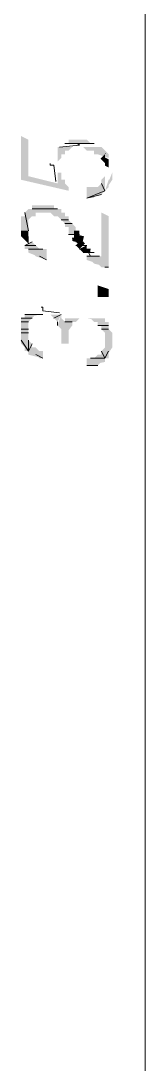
# Model space of a CAD drawing. Header units: millimetres. Extents: x 182 to 575, y -105 to 95.
# Drawn here: x 281.632 to 281.794, y 74.274 to 75.638 of the extents above; entities that cross this region are included whole.
import ezdxf

# ---------------------------------------------------------------- set-up
doc = ezdxf.new("R2010")
doc.units = ezdxf.units.MM
doc.header["$MEASUREMENT"] = 0
doc.layers.add('PDF_Geometry', color=7, linetype='Continuous')
doc.layers.add('PDF_Solid Fills', color=7, linetype='Continuous')

msp = doc.modelspace()

# ---------------------------------------------------------------- hatches: boundary and pattern name
at = {"layer": 'PDF_Solid Fills', "transparency": 33554559}
h = msp.add_hatch(color=256, dxfattribs=at)
h.paths.add_polyline_path([(281.7278215504683, 75.4681484176115), (281.7278215504683, 75.4633883382464), (281.7325848838016, 75.4633883382464), (281.74686840232, 75.4586250049131), (281.74686840232, 75.4633883382464), (281.7421082965, 75.4681484176115), (281.7373449896216, 75.47291175094483), (281.7135348044366, 75.47291175094483), (281.7182981377698, 75.4681484176115)])
h.paths.add_polyline_path([(281.699251285918, 75.47291175094483), (281.6802012065529, 75.47291175094483), (281.6802012065529, 75.45386167157977), (281.6849645398862, 75.4586250049131), (281.6849645398862, 75.4633883382464), (281.6897278732196, 75.4633883382464), (281.6897278732196, 75.4681484176115), (281.6944879525846, 75.4681484176115)])
h.paths.add_polyline_path([(281.6849645398862, 75.43957815306123), (281.6802012065529, 75.43957815306123), (281.6802012065529, 75.42529140702948), (281.6421075293042, 75.43481484618292), (281.6421075293042, 75.4824351900983), (281.6325841166058, 75.48719526946334), (281.6325841166058, 75.43005474036283), (281.6944879525846, 75.41576799433108), (281.6944879525846, 75.4205313276644), (281.6897278732196, 75.42529140702948), (281.6897278732196, 75.43005474036283), (281.6849645398862, 75.43005474036283)])
for points in [[(281.7182981377698, 75.4824351900983), (281.6944879525846, 75.4824351900983), (281.6944879525846, 75.47767185676494), (281.7230614711032, 75.47767185676494)], [(281.6849645398862, 75.37767431708241), (281.6897278732196, 75.37291098374908), (281.6897278732196, 75.36814765041572), (281.6944879525846, 75.36814765041572), (281.6944879525846, 75.35862423771732), (281.7087747250714, 75.35862423771732), (281.704011391738, 75.36338757105068), (281.704011391738, 75.36814765041572), (281.699251285918, 75.37291098374908), (281.6944879525846, 75.37767431708241), (281.6944879525846, 75.38243439644748), (281.6897278732196, 75.38243439644748), (281.6897278732196, 75.38719772978081), (281.6849645398862, 75.38719772978081), (281.6849645398862, 75.39195783560092), (281.6754411271878, 75.39195783560092), (281.6754411271878, 75.39672114247924), (281.6468708626376, 75.39672114247924), (281.6468708626376, 75.39195783560092), (281.6421075293042, 75.39195783560092), (281.6373441959709, 75.38719772978081), (281.6373441959709, 75.38243439644748), (281.6325841166058, 75.38243439644748), (281.6325841166058, 75.36338757105068), (281.6421075293042, 75.36338757105068), (281.6421075293042, 75.37767431708241), (281.6468708626376, 75.38243439644748), (281.6516309420026, 75.38243439644748), (281.6516309420026, 75.38719772978081), (281.6706777938545, 75.38719772978081), (281.6754411271878, 75.38243439644748), (281.6802012065529, 75.38243439644748)], [(281.7254431146072, 75.32290898309327), (281.7278215504683, 75.32053053401361), (281.7341719471309, 75.31894240342183), (281.7373449896216, 75.3157672271353), (281.74686840232, 75.3157672271353), (281.74686840232, 75.38243439644748), (281.7373449896216, 75.38719772978081), (281.7373449896216, 75.33005397316705), (281.7182981377698, 75.33005397316705), (281.7182981377698, 75.32529063983375)], [(281.6500460565588, 75.33163885861097), (281.6516309420026, 75.33005397316705), (281.6659176880344, 75.32529063983375), (281.6659176880344, 75.33957738586548), (281.656394275336, 75.33957738586548), (281.6468708626376, 75.34910079856388), (281.6373441959709, 75.34434071919881), (281.6373441959709, 75.33957738586548), (281.6421075293042, 75.33957738586548), (281.6421075293042, 75.33481405253215)], [(281.7182981377698, 75.33957738586548), (281.7182981377698, 75.34434071919881), (281.7087747250714, 75.33957738586548), (281.7135348044366, 75.33481405253215), (281.7230614711032, 75.33481405253215), (281.7230614711032, 75.33957738586548)], [(281.7325848838016, 75.27767352343162), (281.74686840232, 75.27767352343162), (281.74686840232, 75.28719696258503), (281.7325848838016, 75.29195704195013)]]:
    msp.add_hatch(color=256, dxfattribs=at).paths.add_polyline_path(points)
h = msp.add_hatch(color=256, dxfattribs=at)
h.paths.add_polyline_path([(281.6754411271878, 75.4586250049131), (281.6754411271878, 75.43957815306123), (281.6754411271878, 75.4586250049131)], flags=0)
h.paths.add_polyline_path([(281.6754411271878, 75.43957815306123), (281.6754411271878, 75.4586250049131), (281.6754411271878, 75.43957815306123)], flags=0)
h.paths.add_polyline_path([(281.6754411271878, 75.4633883382464), (281.6754411271878, 75.43481484618292), (281.6754411271878, 75.4633883382464)], flags=0)
h.paths.add_polyline_path([(281.6754411271878, 75.43481484618292), (281.6754411271878, 75.4633883382464), (281.6754411271878, 75.43481484618292)], flags=0)
h = msp.add_hatch(color=256, dxfattribs=at)
h.paths.add_polyline_path([(281.7421082965, 75.41576799433108), (281.74686840232, 75.4205313276644), (281.74686840232, 75.42290894644307), (281.7516317356534, 75.43005474036283), (281.7516317356534, 75.43957815306123), (281.7478226202925, 75.43005474036283), (281.74686840232, 75.43005474036283)])
h.paths.add_polyline_path([(281.7182981377698, 75.40624458163265), (281.7278215504683, 75.40624458163265), (281.7278215504683, 75.40862461800947), (281.7373449896216, 75.41100466099775), (281.7421082965, 75.41576799433108), (281.7421082965, 75.43481484618292), (281.7373449896216, 75.43005474036283), (281.7373449896216, 75.42529140702948), (281.7325848838016, 75.4205313276644), (281.7182981377698, 75.4205313276644)])
h = msp.add_hatch(color=256, dxfattribs=at)
h.paths.add_polyline_path([(281.6849645398862, 75.23481651284959), (281.6849645398862, 75.21576643348453), (281.6944879525846, 75.21576643348453), (281.6944879525846, 75.233226222007), (281.699251285918, 75.2395766186697), (281.699251285918, 75.24433995200306), (281.704011391738, 75.24433995200306), (281.7087747250714, 75.2491000313681), (281.6897278732196, 75.2491000313681), (281.6897278732196, 75.24433995200306), (281.6849645398862, 75.2491000313681), (281.6849645398862, 75.25386336470146), (281.6802012065529, 75.2395766186697)])
h.paths.add_polyline_path([(281.6706777938545, 75.25386336470146), (281.6802012065529, 75.24433995200306), (281.6849645398862, 75.25386336470146)])
h.paths.add_polyline_path([(281.7242516942132, 75.24790980825804), (281.7278215504683, 75.24433995200306), (281.7325848838016, 75.24433995200306), (281.7325848838016, 75.2395766186697), (281.7373449896216, 75.2395766186697), (281.7373449896216, 75.23481651284959), (281.7421082965, 75.23005317951626), (281.7421082965, 75.21100635411946), (281.7373449896216, 75.20624302078613), (281.7373449896216, 75.20148291496602), (281.7325848838016, 75.20148291496602), (281.7278215504683, 75.1967196080877), (281.7182981377698, 75.1967196080877), (281.7182981377698, 75.18719616893426), (281.7325848838016, 75.18719616893426), (281.7361547648543, 75.1907684704874), (281.7421082965, 75.1919595022676), (281.7421082965, 75.1967196080877), (281.74686840232, 75.1967196080877), (281.74686840232, 75.2038605601997), (281.7516317356534, 75.21100635411946), (281.7516317356534, 75.23005317951626), (281.74686840232, 75.23481651284959), (281.74686840232, 75.24433995200306), (281.7421082965, 75.24433995200306), (281.7421082965, 75.2491000313681), (281.7182981377698, 75.2491000313681)])
h.paths.add_polyline_path([(281.6611543811562, 75.1967196080877), (281.6611543811562, 75.20624302078613), (281.656394275336, 75.20624302078613), (281.6516309420026, 75.21100635411946), (281.6468708626376, 75.21100635411946), (281.6468708626376, 75.21576643348453), (281.6421075293042, 75.22052976681786), (281.6421075293042, 75.24433995200306), (281.6468708626376, 75.2491000313681), (281.6500442488809, 75.25227558692367), (281.656394275336, 75.25386336470146), (281.6373441959709, 75.25386336470146), (281.6373441959709, 75.2491000313681), (281.6325841166058, 75.2491000313681), (281.6325841166058, 75.21576643348453), (281.6373441959709, 75.21100635411946), (281.6373441959709, 75.20624302078613), (281.6421075293042, 75.20624302078613), (281.6421075293042, 75.20148291496602), (281.6548068533928, 75.19830702121459), (281.656394275336, 75.1967196080877)])

# ---------------------------------------------------------------- linework, layer by layer
at = {"layer": 'PDF_Geometry', "lineweight": 13}
for points in [[(281.7944887462354, 73.73481458163266), (281.7944887462354, 73.75862474036282), (281.7944887462354, 76.91100661866972), (281.7944887462354, 76.93481677739985)], [(281.7063946721613, 75.47767185676494), (281.7063930451773, 75.47767185676494), (281.7087747118439, 75.4752918038549), (281.6825828732195, 75.47291175094483)], [(281.7278215504683, 75.47767185676494), (281.6897278732196, 75.47767185676494), (281.7278215504683, 75.47767185676494)], [(281.6706777938545, 75.45148163189722), (281.6706777938545, 75.44909996523054), (281.6754411271878, 75.44910157898718), (281.6754411271878, 75.44910159221467), (281.6754411271878, 75.44910157898718), (281.6778211668703, 75.42767307369616)], [(281.7373449896216, 75.42529140702948), (281.7421082965, 75.41576799433108), (281.7373449896216, 75.42529140702948)], [(281.6802012065529, 75.39195783560092), (281.6468708626376, 75.39195783560092), (281.6802012065529, 75.39195783560092)], [(281.6849645398862, 75.37767431708241), (281.6944879525846, 75.37767431708241), (281.6849645398862, 75.37767431708241)], [(281.699251285918, 75.37291098374908), (281.6897278732196, 75.37291098374908), (281.699251285918, 75.37291098374908)], [(281.7087747250714, 75.35862423771732), (281.6944879525846, 75.35862423771732), (281.7087747250714, 75.35862423771732)], [(281.6468708626376, 75.34910079856388), (281.6373441959709, 75.34434071919881), (281.6468708626376, 75.34910079856388)], [(281.6516309420026, 75.34434071919881), (281.6373441959709, 75.34434071919881), (281.6516309420026, 75.34434071919881)], [(281.699251285918, 75.35386413189721), (281.7135348044366, 75.35386413189721), (281.699251285918, 75.35386413189721)], [(281.704011391738, 75.34910079856388), (281.7135348044366, 75.34910079856388), (281.704011391738, 75.34910079856388)], [(281.7182981377698, 75.34434071919881), (281.704011391738, 75.34434071919881), (281.7182981377698, 75.34434071919881)], [(281.6421075293042, 75.33957738586548), (281.6611543811562, 75.33957738586548), (281.6421075293042, 75.33957738586548)], [(281.7087747250714, 75.33957738586548), (281.7230614711032, 75.33957738586548), (281.7087747250714, 75.33957738586548)], [(281.7135348044366, 75.33481405253215), (281.7278215504683, 75.33481405253215), (281.7135348044366, 75.33481405253215)], [(281.7349649367115, 75.33005397316705), (281.723059844119, 75.33005397316705), (281.7206781774524, 75.33481405253215), (281.7230614711032, 75.33481405253215)], [(281.7182981377698, 75.33005397316705), (281.7325848838016, 75.33005397316705), (281.7182981377698, 75.33005397316705)], [(281.74686840232, 75.27767352343162), (281.7325848838016, 75.27767352343162), (281.74686840232, 75.27767352343162)], [(281.658774328246, 75.26338677739986), (281.6611559816852, 75.26338677739986), (281.6611543679286, 75.26338677739986), (281.6611559949127, 75.25862669803479), (281.6611543679286, 75.25862669803479), (281.6825828732195, 75.25624503136811)], [(281.6468708626376, 75.2491000313681), (281.6325841166058, 75.2491000313681), (281.6468708626376, 75.2491000313681)], [(281.6611543811562, 75.25386336470146), (281.6373441959709, 75.25386336470146), (281.6611543811562, 75.25386336470146)], [(281.6373441959709, 75.25386336470146), (281.6611543811562, 75.25386336470146), (281.6373441959709, 75.25386336470146)], [(281.6754411271878, 75.2491000313681), (281.6849645398862, 75.25386336470146), (281.6754411271878, 75.2491000313681)], [(281.6325841166058, 75.24433995200306), (281.6421075293042, 75.24433995200306), (281.6325841166058, 75.24433995200306)], [(281.6421075293042, 75.24433995200306), (281.6325841166058, 75.24433995200306), (281.6421075293042, 75.24433995200306)], [(281.6802012065529, 75.24433995200306), (281.6802012065529, 75.24433995200306), (281.6802012065529, 75.2395766186697)], [(281.6421075293042, 75.23481651284959), (281.6325841166058, 75.23481651284959), (281.6421075293042, 75.23481651284959)], [(281.6325841166058, 75.23005317951626), (281.6421075293042, 75.23005317951626), (281.6325841166058, 75.23005317951626)], [(281.7373449896216, 75.23481651284959), (281.74686840232, 75.23481651284959), (281.7373449896216, 75.23481651284959)], [(281.7421082965, 75.1967196080877), (281.7230614711032, 75.1967196080877), (281.7421082965, 75.1967196080877)]]:
    msp.add_lwpolyline(points, dxfattribs=at)
for points in [[(281.7397266430609, 75.46100667157975, 0.009523412698418573, 0.009523412698418573, 0), (281.7421066959708, 75.4586250049131, 0, 0, 0), (281.7421066959708, 75.45386167157977, 0.009523439153433682, 0.009523439153433682, 0), (281.7468700160767, 75.45148163189722, 0, 0, 0), (281.7468700160767, 75.446719925548, 0, 0, 0), (281.7468700160767, 75.4419582059713, 0, 0, 0), (281.7468700160767, 75.42767307369616, 0, 0, 0)], [(281.637345822955, 75.36338757105068, 0.009523412698418573, 0.009523412698418573, 0), (281.637345822955, 75.36100590438397, 0.009523412698418573, 0.009523412698418573, 0), (281.637345822955, 75.35624418480728, 0.01010225500013616, 0.01010225500013616, 0), (281.637345822955, 75.35148246523056, 0, 0, 0), (281.6421075293042, 75.34672075888136, 0, 0, 0)], [(281.7206798044366, 75.25862669803479, 0, 0, 0), (281.7159180980873, 75.25862669803479, 0, 0, 0), (281.7159164711031, 75.25862669803479, 0, 0, 0), (281.7159180848598, 75.25386336470146, 0.04285703703702991, 0.04285703703702991, 0), (281.7159164711031, 75.25386336470146, 0, 0, 0), (281.7159164711031, 75.2491000313681, 0, 0, 0)]]:
    msp.add_lwpolyline(points, format="xyseb", dxfattribs=at)
for points in [[(281.7421082965, 75.41576799433108), (281.7182981377698, 75.40624458163265), (281.7421082965, 75.41576799433108)], [(281.7373449896216, 75.41100466099775), (281.7182981377698, 75.40624458163265), (281.7373449896216, 75.41100466099775)], [(281.6373441959709, 75.38719772978081), (281.6421075293042, 75.36338757105068), (281.6373441959709, 75.38719772978081)], [(281.656394275336, 75.33005397316705), (281.6659176880344, 75.32529063983375), (281.656394275336, 75.33005397316705)], [(281.7421082965, 75.3157672271353), (281.74686840232, 75.3157672271353), (281.7421082965, 75.3157672271353)], [(281.699251285918, 75.24433995200306), (281.6897278732196, 75.24433995200306), (281.699251285918, 75.24433995200306)], [(281.74686840232, 75.2395766186697), (281.7325848838016, 75.2395766186697), (281.74686840232, 75.2395766186697)], [(281.6325841166058, 75.22052976681786), (281.6421075293042, 75.20624302078613), (281.6325841166058, 75.22052976681786)], [(281.6421075293042, 75.22052976681786), (281.6421075293042, 75.20624302078613), (281.6421075293042, 75.22052976681786)], [(281.6468708626376, 75.21576643348453), (281.6421075293042, 75.20624302078613), (281.6468708626376, 75.21576643348453)], [(281.6516309420026, 75.20148291496602), (281.6611543811562, 75.1967196080877), (281.6516309420026, 75.20148291496602)], [(281.7373449896216, 75.20624302078613), (281.7421082965, 75.1967196080877), (281.7373449896216, 75.20624302078613)], [(281.74686840232, 75.20624302078613), (281.7421082965, 75.1967196080877), (281.74686840232, 75.20624302078613)], [(281.7278215504683, 75.18719616893426), (281.7182981377698, 75.18719616893426), (281.7278215504683, 75.18719616893426)], [(281.7325848838016, 75.18719616893426), (281.7182981377698, 75.18719616893426), (281.7325848838016, 75.18719616893426)]]:
    msp.add_lwpolyline(points, close=True, dxfattribs=at)
for points, const_width in [([(281.7016313388281, 75.35862423771732), (281.7040130054946, 75.35862423771732), (281.7040130054946, 75.35386413189721), (281.7135348044366, 75.35148246523056)], 0.00952343915344045), ([(281.7063930451773, 75.35148246523056), (281.7111547647539, 75.34672075888136), (281.7063930584048, 75.34195905253213)], 0.006740934595283066)]:
    msp.add_lwpolyline(points, dxfattribs=dict(at, const_width=const_width))

doc.saveas('drawing.dxf')
